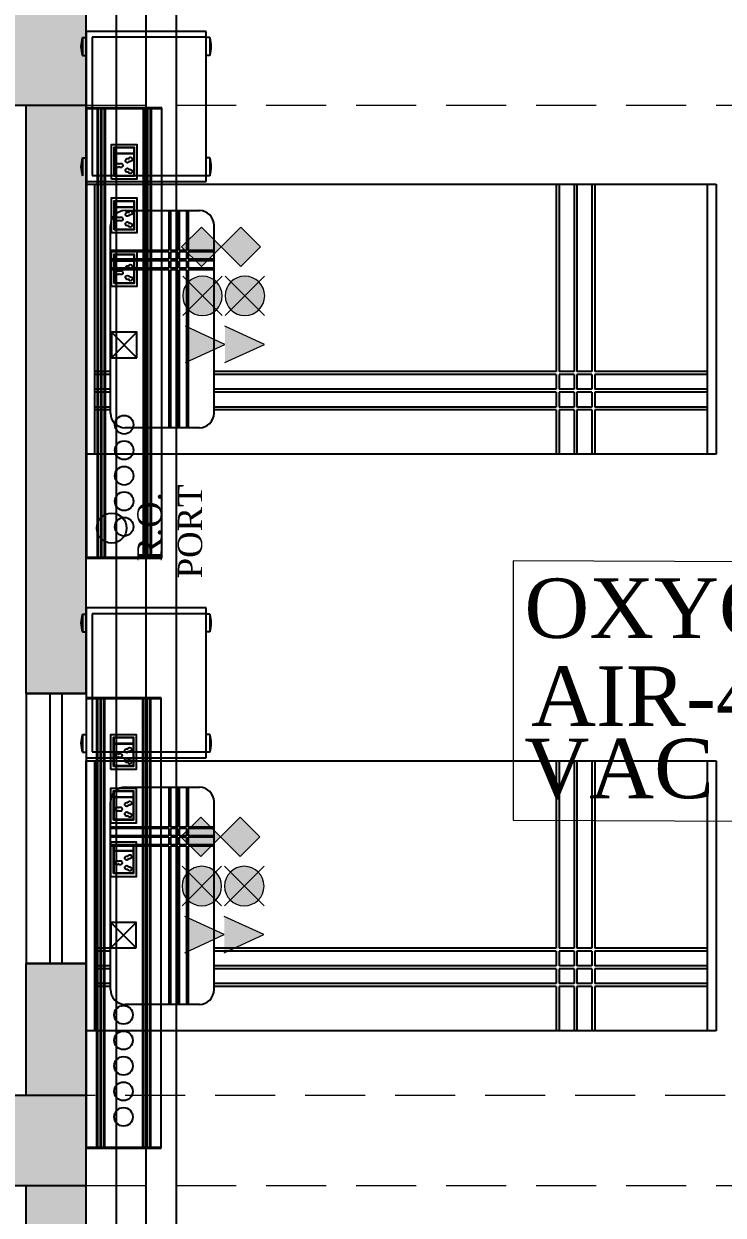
# Model space of a CAD drawing. Header units: metres. Extents: x 11749222 to 11901021, y -3863762 to -3708780.
# Drawn here: x 11789556 to 11791886, y -3801921 to -3797951 of the extents above; entities that cross this region are included whole.
import ezdxf

# ---------------------------------------------------------------- set-up
doc = ezdxf.new("R2010")
doc.units = ezdxf.units.M
doc.header["$MEASUREMENT"] = 0
doc.linetypes.add('HIDDEN', pattern=[0.375, 0.25, -0.125])
doc.layers.get('0').update_dxf_attribs({"color": 251, "linetype": 'CONTINUOUS'})
for name, color, linetype in [('BEAM', 251, 'CONTINUOUS'), ('HATCH', 251, 'CONTINUOUS'), ('HS', 251, 'CONTINUOUS')]:
    doc.layers.add(name, color=color, linetype=linetype)
for name, color, linetype, lineweight in [('MEDI AIR-4', 6, 'CONTINUOUS', 25), ('MEDI O2', 3, 'CONTINUOUS', 25), ('MEDI VAC', 1, 'CONTINUOUS', 25), ('MGPS', 123, 'CONTINUOUS', 13), ('OT TEXT', 251, 'CONTINUOUS', 5)]:
    doc.layers.add(name, color=color, linetype=linetype, lineweight=lineweight)
doc.styles.add('Scale M 75', font='times.ttf', dxfattribs={"height": 125})
doc.styles.get("Standard").update_dxf_attribs({"font": 'arial.ttf'})

# ---------------------------------------------------------------- blocks, each defined once
blk = doc.blocks.new('A$C32ed8d13')
at = {"color": 196, "lineweight": -2, "ltscale": 30}
for p, q in [((1500.3, 250), (0, 250)), ((0, 250), (0, 0)), ((3, 250), (3, 0)), ((1497.3, 0), (1497.3, 250)), ((1500.3, 0), (1500.3, 250)), ((1497.3, 215.1), (3, 215.1)), ((1497.3, 211.6), (3, 211.6)), ((1497.3, 202.6), (3, 202.6)), ((1497.3, 201), (3, 201)), ((1497.3, 191.6), (3, 191.6)), ((1497.3, 188.1), (3, 188.1)), ((990.5, 156.7), (990.5, 93.3)), ((992.1, 156.7), (992.1, 93.3)), ((1011, 156.7), (1011, 93.3)), ((1169.2, 156.7), (1169.2, 93.3)), ((1170.8, 156.7), (1170.8, 93.3)), ((1189.7, 156.7), (1189.7, 93.3)), ((1347.9, 156.7), (1347.9, 93.3)), ((1349.5, 156.7), (1349.5, 93.3)), ((1368.4, 156.7), (1368.4, 93.3)), ((1497.3, 61.9), (3, 61.9)), ((1497.3, 58.4), (3, 58.4)), ((1497.3, 49), (3, 49)), ((1497.3, 47.4), (3, 47.4)), ((0, 0), (1500.3, 0)), ((1497.3, 38.4), (3, 38.4)), ((1497.3, 34.9), (3, 34.9))]:
    blk.add_line(p, q, dxfattribs=at)
for points in [[(667.4, 82.4), (752.4, 82.4), (752.4, 167.4), (667.4, 167.4)], [(914.8, 158.2), (1012.1, 158.2), (1012.1, 91.8), (914.8, 91.8)], [(1093.5, 158.2), (1190.8, 158.2), (1190.8, 91.8), (1093.5, 91.8)], [(1272.2, 158.2), (1369.5, 158.2), (1369.5, 91.8), (1272.2, 91.8)]]:
    blk.add_lwpolyline(points, close=True, dxfattribs=at)
for points in [[(752.4, 167.4), (667.4, 82.4)], [(667.4, 167.4), (752.4, 82.4)], [(904.6, 167.5), (1021.1, 167.5), (1021.1, 82.5), (904.6, 82.5), (904.6, 167.5)], [(1083.3, 167.5), (1199.8, 167.5), (1199.8, 82.5), (1083.3, 82.5), (1083.3, 167.5)], [(1262, 167.5), (1378.5, 167.5), (1378.5, 82.5), (1262, 82.5), (1262, 167.5)], [(990.5, 93.3), (916.4, 93.3), (916.4, 156.7), (990.5, 156.7)], [(992.1, 156.7), (1011, 156.7)], [(1169.2, 93.3), (1095.1, 93.3), (1095.1, 156.7), (1169.2, 156.7)], [(1170.8, 156.7), (1189.7, 156.7)], [(1347.9, 93.3), (1273.8, 93.3), (1273.8, 156.7), (1347.9, 156.7)], [(1349.5, 156.7), (1368.4, 156.7)], [(1011, 93.3), (992.1, 93.3)], [(1189.7, 93.3), (1170.8, 93.3)], [(1368.4, 93.3), (1349.5, 93.3)]]:
    blk.add_lwpolyline(points, dxfattribs=at)
for centre in [(104.2, 125), (189.2, 125), (274.2, 125), (359.2, 125), (444.2, 125)]:
    blk.add_circle(centre, 31, dxfattribs=at)
at = {"color": 196, "lineweight": -2, "ltscale": 30, "extrusion": (-3.9443e-31, -1.33227e-15, -1)}
for centre in [(934.9, 114.2), (1113.6, 114.2), (1292.3, 114.2)]:
    blk.add_ellipse(centre, major_axis=(-4.77, 4.77), ratio=1, start_param=4.97575, end_param=9.995144, dxfattribs=at)
at = {"color": 196, "lineweight": -2, "ltscale": 30, "extrusion": (-1.18329e-30, -1.33227e-15, -1)}
for centre in [(950.9, 146.9), (1129.6, 146.9), (1308.3, 146.9)]:
    blk.add_ellipse(centre, major_axis=(4.77, 4.77), ratio=1, start_param=2.986247, end_param=8.009328, dxfattribs=at)
at = {"color": 196, "lineweight": -2, "ltscale": 30, "extrusion": (-1.47911e-30, -1.33227e-15, -1)}
for centre in [(950.9, 136), (1129.6, 136), (1308.3, 136)]:
    blk.add_ellipse(centre, major_axis=(-4.77, 4.77), ratio=1, start_param=1.41545, end_param=6.438531, dxfattribs=at)
at = {"color": 196, "lineweight": -2, "ltscale": 30, "extrusion": (6.90253e-31, -1.33227e-15, -1)}
for centre in [(966.8, 114.2), (1145.5, 114.2)]:
    blk.add_ellipse(centre, major_axis=(4.77, 4.77), ratio=1, start_param=2.571226, end_param=7.59062, dxfattribs=at)
at = {"color": 196, "lineweight": -2, "ltscale": 30, "extrusion": (1.97215e-31, -1.33227e-15, -1)}
for centre, start_param, end_param in [((1324.2, 114.2), 2.571226, 7.59062), ((971.3, 104.2), -0.570366, 4.449028), ((1149.9, 104.2), -0.570366, 4.449028), ((1328.6, 104.2), -0.570366, 4.449028)]:
    blk.add_ellipse(centre, major_axis=(4.77, 4.77), ratio=1, start_param=start_param, end_param=end_param, dxfattribs=at)
at = {"color": 196, "lineweight": -2, "ltscale": 30, "extrusion": (-7.88861e-31, -1.33227e-15, -1)}
for centre in [(930.5, 104.2), (1109.2, 104.2), (1287.9, 104.2)]:
    blk.add_ellipse(centre, major_axis=(4.77, 4.77), ratio=1, start_param=0.263361, end_param=5.282755, dxfattribs=at)
blk = doc.blocks.new('A$C1A766040')
at = {"layer": 'MEDI VAC', "lineweight": 15}
h = blk.add_hatch(color=256, dxfattribs=at)
h.dxf.hatch_style = 1
h.paths.add_polyline_path([(1726, -1726), (3451, 0), (1726, 1726), (0, 0)])
for p, q in [((1726, 1726), (0, 0)), ((3451, 0), (1726, 1726)), ((0, 0), (1726, -1726)), ((1726, -1726), (3451, 0))]:
    blk.add_line(p, q, dxfattribs=at)
blk = doc.blocks.new('A$C6CEF60F2')
at = {"layer": 'MEDI O2', "lineweight": 15}
h = blk.add_hatch(color=256, dxfattribs=at)
h.dxf.hatch_style = 1
h.paths.add_polyline_path([(0, 1587), (0, -1587), (3451, 0)])
for p, q in [((0, 1587, 0), (3451, 0, 0)), ((3451, 0, 0), (0, -1587, 0))]:
    blk.add_line(p, q, dxfattribs=at)
blk = doc.blocks.new('A$C04586E02')
at = {"layer": 'MEDI AIR-4', "lineweight": 15}
h = blk.add_hatch(color=256, dxfattribs=at)
h.dxf.hatch_style = 1
h.paths.add_polyline_path([(2946, 1220), (1726, 0), (2946, -1220, 0.1989124), (3451, 0, 0.1989124)])
h.paths.add_polyline_path([(1726, 0), (505, -1220, 0.4142136), (2946, -1220)])
h.paths.add_polyline_path([(505, 1220, 0.1989124), (0, 0, 0.1989124), (505, -1220), (1726, 0)])
h.paths.add_polyline_path([(2946, 1220, 0.4142136), (505, 1220), (1726, 0)])
for p, q in [((0, 1726), (3451, -1726)), ((3451, 1726), (0, -1726))]:
    blk.add_line(p, q, dxfattribs=at)
blk.add_circle((1726, 0), 1726, dxfattribs=at)

msp = doc.modelspace()

# ---------------------------------------------------------------- hatches: boundary and pattern name
at = {"layer": 'HATCH', "ltscale": 500}
h = msp.add_hatch(color=251, dxfattribs=at)
h.dxf.hatch_style = 1
h.paths.add_polyline_path([(11782733.1, -3820581.8), (11783033.1, -3820581.8), (11783033.1, -3821481.8), (11782733.1, -3821481.8)])
h.paths.add_polyline_path([(11826143.1, -3824446.8), (11827043.1, -3824446.8), (11827043.1, -3824746.8), (11826143.1, -3824746.8)])
h.paths.add_polyline_path([(11800558.1, -3830511.8), (11800858.1, -3830511.8), (11800858.1, -3831411.8), (11800558.1, -3831411.8)])
h.paths.add_polyline_path([(11822943.1, -3830511.8), (11823543.1, -3830511.8), (11823543.1, -3830811.8), (11822943.1, -3830811.8)])
h.paths.add_polyline_path([(11779303.1, -3812391.8), (11780053.1, -3812391.8), (11780053.1, -3812691.8), (11779303.1, -3812691.8)])
h.paths.add_polyline_path([(11779303.1, -3815921.8), (11780203.1, -3815921.8), (11780203.1, -3816221.8), (11779303.1, -3816221.8)])
h.paths.add_polyline_path([(11816284.8, -3830411.8), (11817113.1, -3830411.8), (11817113.1, -3830711.8), (11816284.8, -3830711.8)])
h.paths.add_polyline_path([(11792528.1, -3829811.8), (11792828.1, -3829811.8), (11792828.1, -3830711.8), (11792528.1, -3830711.8)])
h.paths.add_polyline_path([(11786358.1, -3829961.8), (11786658.1, -3829961.8), (11786658.1, -3830711.8), (11786358.1, -3830711.8)])
h.paths.add_polyline_path([(11786033.1, -3830736.8), (11786333.1, -3830736.8), (11786333.1, -3831486.8), (11786033.1, -3831486.8)])
h.paths.add_polyline_path([(11779303.1, -3801521.8), (11780053.1, -3801521.8), (11780053.1, -3801821.8), (11779303.1, -3801821.8)])
h.paths.add_polyline_path([(11826143.1, -3801521.8), (11827043.1, -3801521.8), (11827043.1, -3801821.8), (11826143.1, -3801821.8)])
h.paths.add_polyline_path([(11779203.1, -3820581.8), (11779503.1, -3820581.8), (11779503.1, -3821481.8), (11779203.1, -3821481.8)])
h.paths.add_polyline_path([(11786033.1, -3829961.8), (11786333.1, -3829961.8), (11786333.1, -3830711.8), (11786033.1, -3830711.8)])
h.paths.add_polyline_path([(11826043.1, -3787791.8), (11826343.1, -3787791.8), (11826343.1, -3786813.5), (11826043.1, -3786813.5)])
h.paths.add_polyline_path([(11779303.1, -3808791.8), (11780053.1, -3808791.8), (11780053.1, -3809091.8), (11779303.1, -3809091.8)])
h.paths.add_polyline_path([(11807758.1, -3830511.8), (11808058.1, -3830511.8), (11808058.1, -3831411.8), (11807758.1, -3831411.8)])
h.paths.add_polyline_path([(11826143.1, -3781561.8), (11827043.1, -3781561.8), (11827043.1, -3781861.8), (11826143.1, -3781861.8)])
h.paths.add_polyline_path([(11826143.1, -3797921.8), (11827043.1, -3797921.8), (11827043.1, -3798221.8), (11826143.1, -3798221.8)])
h.paths.add_polyline_path([(11779303.1, -3805191.8), (11780053.1, -3805191.8), (11780053.1, -3805491.8), (11779303.1, -3805491.8)])
h.paths.add_polyline_path([(11811358.1, -3824481.8), (11811658.1, -3824481.8), (11811658.1, -3825381.8), (11811358.1, -3825381.8)])
h.paths.add_polyline_path([(11826143.1, -3805191.8), (11827043.1, -3805191.8), (11827043.1, -3805491.8), (11826143.1, -3805491.8)])
h.paths.add_polyline_path([(11784348.1, -3790791.8), (11784648.1, -3790791.8), (11784648.1, -3791391.8), (11784348.1, -3791391.8)])
h.paths.add_polyline_path([(11779303.1, -3790791.8), (11780203.1, -3790791.8), (11780203.1, -3791091.8), (11779303.1, -3791091.8)])
h.paths.add_polyline_path([(11826143.1, -3790791.8), (11826943.1, -3790791.8), (11826943.1, -3791091.8), (11826143.1, -3791091.8)])
h.paths.add_polyline_path([(11822943.1, -3819521.8), (11823642, -3819521.8), (11823642, -3819821.8), (11822943.1, -3819821.8)])
h.paths.add_polyline_path([(11820113.1, -3830411.8), (11820941.3, -3830411.8), (11820941.3, -3830711.8), (11820113.1, -3830711.8)])
h.paths.add_polyline_path([(11826143.1, -3812391.8), (11827043.1, -3812391.8), (11827043.1, -3812691.8), (11826143.1, -3812691.8)])
h.paths.add_polyline_path([(11784348.1, -3787191.8), (11784648.1, -3787191.8), (11784648.1, -3787791.8), (11784348.1, -3787791.8)])
h.paths.add_polyline_path([(11784673.1, -3787191.8), (11784973.1, -3787191.8), (11784973.1, -3787791.8), (11784673.1, -3787791.8)])
h.paths.add_polyline_path([(11780683.1, -3786891.8), (11780983.1, -3786891.8), (11780983.1, -3787791.8), (11780683.1, -3787791.8)])
h.paths.add_polyline_path([(11826143.1, -3830411.8), (11827043.1, -3830411.8), (11827043.1, -3830711.8), (11826143.1, -3830711.8)])
h.paths.add_polyline_path([(11798793.1, -3779261.8), (11799093.1, -3779261.8), (11799093.1, -3780161.8), (11798793.1, -3780161.8)])
h.paths.add_polyline_path([(11804823.1, -3779261.8), (11805123.1, -3779261.8), (11805123.1, -3780161.8), (11804823.1, -3780161.8)])
h.paths.add_polyline_path([(11782733.1, -3829961.8), (11783033.1, -3829961.8), (11783033.1, -3830711.8), (11782733.1, -3830711.8)])
h.paths.add_polyline_path([(11784673.1, -3790791.8), (11784973.1, -3790791.8), (11784973.1, -3791391.8), (11784673.1, -3791391.8)])
h.paths.add_polyline_path([(11795493.1, -3779261.8), (11795793.1, -3779261.8), (11795793.1, -3780161.8), (11795493.1, -3780161.8)])
h.paths.add_polyline_path([(11780683.1, -3781011.8), (11780983.1, -3781011.8), (11780983.1, -3781761.8), (11780683.1, -3781761.8)])
h.paths.add_polyline_path([(11784348.1, -3794391.8), (11784648.1, -3794391.8), (11784648.1, -3794991.8), (11784348.1, -3794991.8)])
h.paths.add_polyline_path([(11784673.1, -3794991.8), (11784973.1, -3794991.8), (11784973.1, -3794391.8), (11784673.1, -3794391.8)])
h.paths.add_polyline_path([(11782733.1, -3815471.8), (11783033.1, -3815471.8), (11783033.1, -3816221.8), (11782733.1, -3816221.8)])
h.paths.add_polyline_path([(11784348.1, -3781011.8), (11784648.1, -3781011.8), (11784648.1, -3781761.8), (11784348.1, -3781761.8)])
h.paths.add_polyline_path([(11782283.1, -3830736.8), (11783033.1, -3830736.8), (11783033.1, -3831036.8), (11782283.1, -3831036.8)])
h.paths.add_polyline_path([(11811358.1, -3830511.8), (11811658.1, -3830511.8), (11811658.1, -3831411.8), (11811358.1, -3831411.8)])
h.paths.add_polyline_path([(11782733.1, -3824481.8), (11783033.1, -3824481.8), (11783033.1, -3825231.8), (11782733.1, -3825231.8)])
h.paths.add_polyline_path([(11804158.1, -3830511.8), (11804458.1, -3830511.8), (11804458.1, -3831411.8), (11804158.1, -3831411.8)])
h.paths.add_polyline_path([(11826143.1, -3794391.8), (11827043.1, -3794391.8), (11827043.1, -3794691.8), (11826143.1, -3794691.8)])
h.paths.add_polyline_path([(11779303.1, -3797921.8), (11780053.1, -3797921.8), (11780053.1, -3798221.8), (11779303.1, -3798221.8)])
h.paths.add_polyline_path([(11820113.1, -3830736.8), (11820713.1, -3830736.8), (11820713.1, -3831036.8), (11820113.1, -3831036.8)])
h.paths.add_polyline_path([(11779028.1, -3830736.8), (11779778.1, -3830736.8), (11779778.1, -3831036.8), (11779028.1, -3831036.8)])
h.paths.add_polyline_path([(11816513.1, -3830736.8), (11817113.1, -3830736.8), (11817113.1, -3831036.8), (11816513.1, -3831036.8)])
h.paths.add_polyline_path([(11780203.1, -3794391.8), (11779303.1, -3794391.8), (11779303.1, -3794691.8), (11780203.1, -3794691.8)])
h.paths.add_polyline_path([(11792528.1, -3824481.8), (11792828.1, -3824481.8), (11792828.1, -3825381.8), (11792528.1, -3825381.8)])
h.paths.add_polyline_path([(11796958.1, -3830511.8), (11797258.1, -3830511.8), (11797258.1, -3831411.8), (11796958.1, -3831411.8)])
h.paths.add_polyline_path([(11816813.1, -3824481.8), (11817113.1, -3824481.8), (11817113.1, -3825381.8), (11816813.1, -3825381.8)])
h.paths.add_polyline_path([(11826143.1, -3815921.8), (11827043.1, -3815921.8), (11827043.1, -3816221.8), (11826143.1, -3816221.8)])
h.paths.add_polyline_path([(11826143.1, -3821181.8), (11827121.3, -3821181.8), (11827121.3, -3821481.8), (11826143.1, -3821481.8)])
h.paths.add_polyline_path([(11787103.1, -3780861.8), (11787403.1, -3780861.8), (11787403.1, -3781761.8), (11787103.1, -3781761.8)])
edge = h.paths.add_edge_path()
edge.add_line((11807608.1, -3780861.8), (11807608.1, -3781761.8))
edge.add_line((11820113.1, -3821481.8), (11821091.3, -3821481.8))
edge.add_line((11786033.1, -3815471.8), (11786033.1, -3816221.8))
edge.add_line((11807908.1, -3787791.8), (11807908.1, -3786891.8))
edge.add_line((11786333.1, -3825231.8), (11786333.1, -3824481.8))
edge.add_line((11786358.1, -3824481.8), (11786358.1, -3825231.8))
h.paths.add_polyline_path([(11804823.1, -3821181.8), (11805723.1, -3821181.8), (11805723.1, -3821481.8), (11804823.1, -3821481.8)], flags=17)
h.paths.add_polyline_path([(11789463.1, -3820581.8), (11789763.1, -3820581.8), (11789763.1, -3821481.8), (11789463.1, -3821481.8)], flags=17)
h.paths.add_polyline_path([(11786358.1, -3820731.8), (11786658.1, -3820731.8), (11786658.1, -3821481.8), (11786358.1, -3821481.8)], flags=17)
h.paths.add_polyline_path([(11786358.1, -3824481.8), (11786658.1, -3824481.8), (11786658.1, -3825231.8), (11786358.1, -3825231.8)], flags=17)
h.paths.add_polyline_path([(11794814.8, -3821181.8), (11795793.1, -3821181.8), (11795793.1, -3821481.8), (11794814.8, -3821481.8)], flags=17)
h.paths.add_polyline_path([(11796618.9, -3824481.8), (11797597.2, -3824481.8), (11797597.2, -3824781.8), (11796618.9, -3824781.8)], flags=17)
h.paths.add_polyline_path([(11810183.1, -3821181.8), (11811083.1, -3821181.8), (11811083.1, -3821481.8), (11810183.1, -3821481.8)], flags=17)
h.paths.add_polyline_path([(11798793.1, -3821181.8), (11799771.3, -3821181.8), (11799771.3, -3821481.8), (11798793.1, -3821481.8)], flags=17)
h.paths.add_polyline_path([(11816213.1, -3821181.8), (11817113.1, -3821181.8), (11817113.1, -3821481.8), (11816213.1, -3821481.8)], flags=17)
h.paths.add_polyline_path([(11786033.1, -3820731.8), (11786333.1, -3820731.8), (11786333.1, -3821481.8), (11786033.1, -3821481.8)], flags=17)
h.paths.add_polyline_path([(11786033.1, -3824481.8), (11786333.1, -3824481.8), (11786333.1, -3825231.8), (11786033.1, -3825231.8)], flags=17)
h.paths.add_polyline_path([(11810183.1, -3794391.8), (11811083.1, -3794391.8), (11811083.1, -3794691.8), (11810183.1, -3794691.8)], flags=17)
h.paths.add_polyline_path([(11804823.1, -3787191.8), (11805123.1, -3787191.8), (11805123.1, -3787791.8), (11804823.1, -3787791.8)], flags=16)
h.paths.add_polyline_path([(11804823.1, -3801521.8), (11805723.1, -3801521.8), (11805723.1, -3801821.8), (11804823.1, -3801821.8)], flags=17)
h.paths.add_polyline_path([(11801593.1, -3785331.8), (11802193.1, -3785331.8), (11802193.1, -3785631.8), (11801593.1, -3785631.8)], flags=17)
h.paths.add_polyline_path([(11801593.1, -3787491.8), (11802193.1, -3787491.8), (11802193.1, -3787791.8), (11801593.1, -3787791.8)], flags=16)
h.paths.add_polyline_path([(11810183.1, -3815921.8), (11811083.1, -3815921.8), (11811083.1, -3816221.8), (11810183.1, -3816221.8)], flags=17)
h.paths.add_polyline_path([(11786033.1, -3815471.8), (11786333.1, -3815471.8), (11786333.1, -3816221.8), (11786033.1, -3816221.8)], flags=17)
h.paths.add_polyline_path([(11795793.1, -3805491.8), (11794893.1, -3805491.8), (11794893.1, -3805191.8), (11795793.1, -3805191.8)], flags=17)
h.paths.add_polyline_path([(11788863.1, -3812391.8), (11789763.1, -3812391.8), (11789763.1, -3812691.8), (11788863.1, -3812691.8)], flags=17)
h.paths.add_polyline_path([(11795493.1, -3815621.8), (11795793.1, -3815621.8), (11795793.1, -3816521.8), (11795493.1, -3816521.8)], flags=17)
h.paths.add_polyline_path([(11788863.1, -3815921.8), (11789763.1, -3815921.8), (11789763.1, -3816221.8), (11788863.1, -3816221.8)], flags=17)
h.paths.add_polyline_path([(11804823.1, -3812391.8), (11805723.1, -3812391.8), (11805723.1, -3812691.8), (11804823.1, -3812691.8)], flags=17)
h.paths.add_polyline_path([(11786358.1, -3815471.8), (11786658.1, -3815471.8), (11786658.1, -3816221.8), (11786358.1, -3816221.8)], flags=17)
h.paths.add_polyline_path([(11788863.1, -3808791.8), (11789763.1, -3808791.8), (11789763.1, -3809091.8), (11788863.1, -3809091.8)], flags=17)
h.paths.add_polyline_path([(11810183.1, -3797921.8), (11811083.1, -3797921.8), (11811083.1, -3798221.8), (11810183.1, -3798221.8)], flags=17)
h.paths.add_polyline_path([(11810183.1, -3808791.8), (11811083.1, -3808791.8), (11811083.1, -3809091.8), (11810183.1, -3809091.8)], flags=17)
h.paths.add_polyline_path([(11810183.1, -3805191.8), (11811083.1, -3805191.8), (11811083.1, -3805491.8), (11810183.1, -3805491.8)], flags=17)
h.paths.add_polyline_path([(11813683.1, -3819521.8), (11814283.1, -3819521.8), (11814283.1, -3819821.8), (11813683.1, -3819821.8)], flags=17)
h.paths.add_polyline_path([(11820113.1, -3801521.8), (11821013.1, -3801521.8), (11821013.1, -3801821.8), (11820113.1, -3801821.8)], flags=17)
h.paths.add_polyline_path([(11816213.1, -3801521.8), (11817113.1, -3801521.8), (11817113.1, -3801821.8), (11816213.1, -3801821.8)], flags=17)
h.paths.add_polyline_path([(11798793.1, -3808491.8), (11799093.1, -3808491.8), (11799093.1, -3809391.8), (11798793.1, -3809391.8)], flags=17)
h.paths.add_polyline_path([(11804823.1, -3808791.8), (11805723.1, -3808791.8), (11805723.1, -3809091.8), (11804823.1, -3809091.8)], flags=17)
h.paths.add_polyline_path([(11820113.1, -3821181.8), (11821091.3, -3821181.8), (11821091.3, -3821481.8), (11820113.1, -3821481.8)], flags=17)
h.paths.add_polyline_path([(11795493.1, -3808491.8), (11795793.1, -3808491.8), (11795793.1, -3809391.8), (11795493.1, -3809391.8)], flags=17)
h.paths.add_polyline_path([(11816813.1, -3808491.8), (11817113.1, -3808491.8), (11817113.1, -3809391.8), (11816813.1, -3809391.8)], flags=17)
h.paths.add_polyline_path([(11798793.1, -3801521.8), (11799693.1, -3801521.8), (11799693.1, -3801821.8), (11798793.1, -3801821.8)], flags=17)
h.paths.add_polyline_path([(11811910.6, -3787491.8), (11812810.6, -3787491.8), (11812810.6, -3787791.8), (11811910.6, -3787791.8)], flags=17)
h.paths.add_polyline_path([(11816213.1, -3787491.8), (11817113.1, -3787491.8), (11817113.1, -3787791.8), (11816213.1, -3787791.8)], flags=17)
h.paths.add_polyline_path([(11820113.1, -3787491.8), (11821013.1, -3787491.8), (11821013.1, -3787791.8), (11820113.1, -3787791.8)], flags=17)
h.paths.add_polyline_path([(11804823.1, -3805191.8), (11805723.1, -3805191.8), (11805723.1, -3805491.8), (11804823.1, -3805491.8)], flags=17)
h.paths.add_polyline_path([(11798793.1, -3805191.8), (11799693.1, -3805191.8), (11799693.1, -3805491.8), (11798793.1, -3805491.8)], flags=17)
h.paths.add_polyline_path([(11792363.1, -3819521.8), (11792963.1, -3819521.8), (11792963.1, -3819821.8), (11792363.1, -3819821.8)], flags=17)
h.paths.add_polyline_path([(11804823.1, -3794391.8), (11805723.1, -3794391.8), (11805723.1, -3794691.8), (11804823.1, -3794691.8)], flags=17)
h.paths.add_polyline_path([(11788863.1, -3805191.8), (11789763.1, -3805191.8), (11789763.1, -3805491.8), (11788863.1, -3805491.8)], flags=17)
h.paths.add_polyline_path([(11820113.1, -3805191.8), (11821013.1, -3805191.8), (11821013.1, -3805491.8), (11820113.1, -3805491.8)], flags=17)
h.paths.add_polyline_path([(11816213.1, -3805191.8), (11817113.1, -3805191.8), (11817113.1, -3805491.8), (11816213.1, -3805491.8)], flags=17)
h.paths.add_polyline_path([(11820113.1, -3808491.8), (11820413.1, -3808491.8), (11820413.1, -3809391.8), (11820113.1, -3809391.8)], flags=17)
h.paths.add_polyline_path([(11798793.1, -3812091.8), (11799093.1, -3812091.8), (11799093.1, -3812991.8), (11798793.1, -3812991.8)], flags=17)
h.paths.add_polyline_path([(11820113.1, -3815621.8), (11820413.1, -3815621.8), (11820413.1, -3816521.8), (11820113.1, -3816521.8)], flags=17)
h.paths.add_polyline_path([(11804823.1, -3797921.8), (11805723.1, -3797921.8), (11805723.1, -3798221.8), (11804823.1, -3798221.8)], flags=17)
h.paths.add_polyline_path([(11816813.1, -3797621.8), (11817113.1, -3797621.8), (11817113.1, -3798521.8), (11816813.1, -3798521.8)], flags=17)
h.paths.add_polyline_path([(11820113.1, -3797621.8), (11820413.1, -3797621.8), (11820413.1, -3798521.8), (11820113.1, -3798521.8)], flags=17)
h.paths.add_polyline_path([(11794893.1, -3801521.8), (11795793.1, -3801521.8), (11795793.1, -3801821.8), (11794893.1, -3801821.8)], flags=17)
h.paths.add_polyline_path([(11809987.8, -3801521.6), (11811083.1, -3801521.8), (11811083.1, -3801821.8), (11809987.8, -3801821.6)], flags=17)
h.paths.add_polyline_path([(11788863.1, -3801521.8), (11789763.1, -3801521.8), (11789763.1, -3801821.8), (11788863.1, -3801821.8)], flags=17)
h.paths.add_polyline_path([(11803818.9, -3824481.8), (11804797.2, -3824481.8), (11804797.2, -3824781.8), (11803818.9, -3824781.8)], flags=17)
h.paths.add_polyline_path([(11795493.1, -3812091.8), (11795793.1, -3812091.8), (11795793.1, -3812991.8), (11795493.1, -3812991.8)], flags=17)
h.paths.add_polyline_path([(11791348.1, -3781761.8), (11791648.1, -3781761.8), (11791648.1, -3780961.8), (11791348.1, -3780961.8)], flags=17)
h.paths.add_polyline_path([(11820113.1, -3794091.8), (11820413.1, -3794091.8), (11820413.1, -3794991.8), (11820113.1, -3794991.8)], flags=17)
h.paths.add_polyline_path([(11795493.1, -3784731.8), (11795793.1, -3784731.8), (11795793.1, -3785631.8), (11795493.1, -3785631.8)], flags=17)
h.paths.add_polyline_path([(11810183.1, -3790791.8), (11811083.1, -3790791.8), (11811083.1, -3791091.8), (11810183.1, -3791091.8)], flags=17)
h.paths.add_polyline_path([(11804823.1, -3784731.8), (11805123.1, -3784731.8), (11805123.1, -3785631.8), (11804823.1, -3785631.8)], flags=17)
h.paths.add_polyline_path([(11791348.1, -3786891.8), (11791648.1, -3786891.8), (11791648.1, -3787791.8), (11791348.1, -3787791.8)], flags=17)
h.paths.add_polyline_path([(11807608.1, -3786891.8), (11807908.1, -3786891.8), (11807908.1, -3787791.8), (11807608.1, -3787791.8)], flags=16)
h.paths.add_polyline_path([(11788863.1, -3790791.8), (11789763.1, -3790791.8), (11789763.1, -3791091.8), (11788863.1, -3791091.8)], flags=17)
h.paths.add_polyline_path([(11798793.1, -3790791.8), (11799438.1, -3790791.8), (11799438.1, -3791091.8), (11798793.1, -3791091.8)], flags=17)
h.paths.add_polyline_path([(11787103.1, -3786891.8), (11787403.1, -3786891.8), (11787403.1, -3787791.8), (11787103.1, -3787791.8)], flags=17)
h.paths.add_polyline_path([(11816813.1, -3780861.8), (11817113.1, -3780861.8), (11817113.1, -3781761.8), (11816813.1, -3781761.8)], flags=17)
h.paths.add_polyline_path([(11795493.1, -3786891.8), (11795793.1, -3786891.8), (11795793.1, -3787791.8), (11795493.1, -3787791.8)], flags=17)
h.paths.add_polyline_path([(11812210.6, -3780861.8), (11812510.6, -3780861.8), (11812510.6, -3781761.8), (11812210.6, -3781761.8)], flags=17)
h.paths.add_polyline_path([(11820113.1, -3790791.8), (11821013.1, -3790791.8), (11821013.1, -3791091.8), (11820113.1, -3791091.8)], flags=17)
h.paths.add_polyline_path([(11795493.1, -3797621.8), (11795793.1, -3797621.8), (11795793.1, -3798521.8), (11795493.1, -3798521.8)], flags=17)
h.paths.add_polyline_path([(11788863.1, -3794391.8), (11789763.1, -3794391.8), (11789763.1, -3794691.8), (11788863.1, -3794691.8)], flags=17)
h.paths.add_polyline_path([(11807608.1, -3780861.8), (11807908.1, -3780861.8), (11807908.1, -3781761.8), (11807608.1, -3781761.8)], flags=17)
h.paths.add_polyline_path([(11816213.1, -3790791.8), (11817113.1, -3790791.8), (11817113.1, -3791091.8), (11816213.1, -3791091.8)], flags=17)
h.paths.add_polyline_path([(11820113.1, -3780861.8), (11820413.1, -3780861.8), (11820413.1, -3781761.8), (11820113.1, -3781761.8)], flags=17)
h.paths.add_polyline_path([(11807418.9, -3824481.8), (11808397.2, -3824481.8), (11808397.2, -3824781.8), (11807418.9, -3824781.8)], flags=17)
h.paths.add_polyline_path([(11804823.1, -3790791.8), (11805723.1, -3790791.8), (11805723.1, -3791091.8), (11804823.1, -3791091.8)], flags=17)
h.paths.add_polyline_path([(11804823.1, -3815921.8), (11805723.1, -3815921.8), (11805723.1, -3816221.8), (11804823.1, -3816221.8)], flags=17)
h.paths.add_polyline_path([(11798793.1, -3794091.8), (11799093.1, -3794091.8), (11799093.1, -3794991.8), (11798793.1, -3794991.8)], flags=17)
h.paths.add_polyline_path([(11810183.1, -3812391.8), (11811083.1, -3812391.8), (11811083.1, -3812691.8), (11810183.1, -3812691.8)], flags=17)
h.paths.add_polyline_path([(11795493.1, -3794991.8), (11795793.1, -3794991.8), (11795793.1, -3794094.2), (11795493.1, -3794094.2)], flags=17)
h.paths.add_polyline_path([(11816813.1, -3812091.8), (11817113.1, -3812091.8), (11817113.1, -3812991.8), (11816813.1, -3812991.8)], flags=17)
h.paths.add_polyline_path([(11798793.1, -3815621.8), (11799093.1, -3815621.8), (11799093.1, -3816521.8), (11798793.1, -3816521.8)], flags=17)
h.paths.add_polyline_path([(11820113.1, -3812091.8), (11820413.1, -3812091.8), (11820413.1, -3812991.8), (11820113.1, -3812991.8)], flags=17)
h.paths.add_polyline_path([(11794814.8, -3790791.8), (11795793.1, -3790791.8), (11795793.1, -3791091.8), (11794814.8, -3791091.8)], flags=17)
h.paths.add_polyline_path([(11816813.1, -3815621.8), (11817113.1, -3815621.8), (11817113.1, -3816521.8), (11816813.1, -3816521.8)], flags=17)
h.paths.add_polyline_path([(11798793.1, -3797621.8), (11799093.1, -3797621.8), (11799093.1, -3798521.8), (11798793.1, -3798521.8)], flags=17)
h.paths.add_polyline_path([(11788863.1, -3797921.8), (11789763.1, -3797921.8), (11789763.1, -3798221.8), (11788863.1, -3798221.8)], flags=17)
h.paths.add_polyline_path([(11816813.1, -3794091.8), (11817113.1, -3794091.8), (11817113.1, -3794991.8), (11816813.1, -3794991.8)], flags=17)
h.paths.add_polyline_path([(11820413.1, -3824539), (11820113.1, -3824539), (11820113.1, -3825460.1), (11820413.1, -3825460.1)])
at = {"layer": 'HS', "lineweight": -3, "ltscale": 500}
h = msp.add_hatch(color=256, dxfattribs=at)
h.dxf.hatch_style = 1
h.paths.add_polyline_path([(11789563.1, -3800182.8), (11789763.1, -3800182.8), (11789763.1, -3799430.8), (11789563.1, -3799430.8)])
h.paths.add_polyline_path([(11789763.1, -3797505.3), (11789763.1, -3795863.3), (11789563.1, -3795863.3), (11789563.1, -3797505.3)])
h.paths.add_polyline_path([(11789563.1, -3801521.8), (11789563.1, -3801082.8), (11789763.1, -3801082.8), (11789763.1, -3801521.8)])
h.paths.add_polyline_path([(11789563.1, -3797921.8), (11789563.1, -3797505.3), (11789763.1, -3797505.3), (11789763.1, -3797921.8)])
h.paths.add_polyline_path([(11789563.1, -3798221.8), (11789563.1, -3799430.8), (11789763.1, -3799430.8), (11789763.1, -3798221.8)])
h.paths.add_polyline_path([(11789563.1, -3794691.8), (11789563.1, -3794963.3), (11789763.1, -3794963.3), (11789763.1, -3794691.8)])
h = msp.add_hatch(color=256, dxfattribs=at)
h.dxf.hatch_style = 1
h.paths.add_polyline_path([(11789763.1, -3802161.8), (11789763.1, -3801821.8), (11789563.1, -3801821.8), (11789563.1, -3802161.8)])
h.paths.add_polyline_path([(11789563.1, -3805191.8), (11789563.1, -3804891.8), (11789763.1, -3804891.8), (11789763.1, -3805191.8)])

# ---------------------------------------------------------------- linework, layer by layer
at = {"lineweight": 25}
for p, q in [((11789763.1, -3798221.8), (11789763.1, -3796704.3)), ((11790163.1, -3797975.8), (11789763.1, -3797975.8)), ((11789763.1, -3797975.8), (11789763.1, -3798475.8)), ((11790163.1, -3798475.8), (11790163.1, -3797975.8)), ((11789750.9, -3797996.8), (11789750.9, -3798055.9)), ((11789750.9, -3797996.8), (11789763.1, -3797996.8)), ((11789782.8, -3797995.5), (11789782.8, -3798456.1)), ((11790163.1, -3797995.5), (11789782.8, -3797995.5)), ((11790175.2, -3797996.8), (11790163.1, -3797996.8)), ((11790175.2, -3797996.8), (11790175.2, -3798055.9)), ((11789750.9, -3798055.9), (11789763.1, -3798055.9)), ((11790175.2, -3798055.9), (11790163.1, -3798055.9)), ((11788863.1, -3798221.8), (11789763.1, -3798221.8)), ((11789563.1, -3800182.8), (11789563.1, -3798221.8)), ((11789763.1, -3800182.8), (11789763.1, -3798221.8)), ((11789750.9, -3798397.8), (11789750.9, -3798456.9)), ((11789750.9, -3798397.8), (11789763.1, -3798397.8)), ((11790175.2, -3798397.8), (11790163.1, -3798397.8)), ((11790175.2, -3798397.8), (11790175.2, -3798456.9)), ((11789782.8, -3798456.1), (11790163.1, -3798456.1)), ((11790175.2, -3798456.9), (11790163.1, -3798456.9)), ((11789763.1, -3798475.8), (11790163.1, -3798475.8)), ((11789763.1, -3798485.2), (11791863.1, -3798485.2)), ((11789792.6, -3799385.2), (11789792.6, -3798485.2)), ((11791833.5, -3798485.2), (11791833.5, -3799385.2)), ((11791863.1, -3798485.2), (11791863.1, -3799385.2)), ((11789893.3, -3798573.3), (11790140.7, -3798573.3)), ((11789844.1, -3799247.9), (11789844.1, -3798622.6)), ((11790189.9, -3799247.9), (11790189.9, -3798622.6)), ((11790140.7, -3799297.1), (11789893.3, -3799297.1)), ((11791863.1, -3799385.2), (11789763.1, -3799385.2)), ((11789750.9, -3799918.2), (11789750.9, -3799977.3)), ((11789750.9, -3799918.2), (11789763.1, -3799918.2)), ((11790163.1, -3799897.1), (11789763.1, -3799897.1)), ((11789763.1, -3799897.1), (11789763.1, -3800397.1)), ((11789782.8, -3799916.8), (11789782.8, -3800377.4)), ((11790163.1, -3799916.8), (11789782.8, -3799916.8)), ((11790163.1, -3800397.1), (11790163.1, -3799897.1)), ((11790175.2, -3799918.2), (11790163.1, -3799918.2)), ((11790175.2, -3799918.2), (11790175.2, -3799977.3)), ((11789750.9, -3799977.3), (11789763.1, -3799977.3)), ((11790175.2, -3799977.3), (11790163.1, -3799977.3)), ((11789563.1, -3800182.8), (11789563.1, -3801082.8)), ((11789563.1, -3800182.8), (11789763.1, -3800182.8)), ((11789643.1, -3801082.8), (11789643.1, -3800182.8)), ((11789683.1, -3801082.8), (11789683.1, -3800182.8)), ((11789763.1, -3800182.8), (11789763.1, -3801082.8)), ((11789750.9, -3800319.2), (11789750.9, -3800378.3)), ((11789750.9, -3800319.2), (11789763.1, -3800319.2)), ((11790175.2, -3800319.2), (11790163.1, -3800319.2)), ((11790175.2, -3800319.2), (11790175.2, -3800378.3)), ((11789750.9, -3800378.3), (11789763.1, -3800378.3)), ((11789763.1, -3800397.1), (11790163.1, -3800397.1)), ((11789763.1, -3800406.6), (11791863.1, -3800406.6)), ((11789763.1, -3801306.6), (11789763.1, -3800406.6)), ((11789782.8, -3800377.4), (11790163.1, -3800377.4)), ((11789792.6, -3801306.6), (11789792.6, -3800406.6)), ((11790175.2, -3800378.3), (11790163.1, -3800378.3)), ((11791833.5, -3800406.6), (11791833.5, -3801306.6)), ((11791863.1, -3800406.6), (11791863.1, -3801306.6)), ((11789893.3, -3800494.7), (11790140.7, -3800494.7)), ((11789844.1, -3801169.3), (11789844.1, -3800543.9)), ((11790189.9, -3801169.3), (11790189.9, -3800543.9)), ((11789563.1, -3801082.8), (11789763.1, -3801082.8)), ((11789563.1, -3801521.8), (11789563.1, -3801082.8)), ((11789763.1, -3805491.8), (11789763.1, -3801082.8)), ((11790140.7, -3801218.5), (11789893.3, -3801218.5)), ((11791863.1, -3801306.6), (11789763.1, -3801306.6)), ((11789763.1, -3801521.8), (11788863.1, -3801521.8)), ((11788863.1, -3801821.8), (11789763.1, -3801821.8)), ((11789563.1, -3805191.8), (11789563.1, -3801821.8))]:
    msp.add_line(p, q, dxfattribs=at)
at = {"lineweight": 25, "ltscale": 0.75}
for p, q in [((11791330.2, -3798485.2), (11791330.2, -3799109.6)), ((11791340.1, -3798485.2), (11791340.1, -3799109.6)), ((11791389.3, -3798485.2), (11791389.3, -3799109.6)), ((11791399.1, -3798485.2), (11791399.1, -3799109.6)), ((11791448.3, -3798485.2), (11791448.3, -3799109.6)), ((11791458.2, -3798485.2), (11791458.2, -3799109.6)), ((11790039.1, -3798573.3), (11790039.1, -3798706.1)), ((11790044, -3798573.3), (11790044, -3798706.1)), ((11790068.6, -3798573.3), (11790068.6, -3798706.1)), ((11790073.5, -3798573.3), (11790073.5, -3798706.1)), ((11790098.1, -3798573.3), (11790098.1, -3798706.1)), ((11790103.1, -3798573.3), (11790103.1, -3798706.1)), ((11790039.1, -3798706.1), (11789844.1, -3798706.1)), ((11790039.1, -3798711), (11789844.1, -3798711)), ((11790039.1, -3798735.6), (11789844.1, -3798735.6)), ((11790039.1, -3798740.6), (11789844.1, -3798740.6)), ((11790039.1, -3798711), (11790039.1, -3798735.6)), ((11790039.1, -3798740.6), (11790039.1, -3798765.2)), ((11790068.6, -3798706.1), (11790044, -3798706.1)), ((11790068.6, -3798711), (11790044, -3798711)), ((11790044, -3798711), (11790044, -3798735.6)), ((11790068.6, -3798735.6), (11790044, -3798735.6)), ((11790068.6, -3798740.6), (11790044, -3798740.6)), ((11790044, -3798740.6), (11790044, -3798765.2)), ((11790068.6, -3798711), (11790068.6, -3798735.6)), ((11790068.6, -3798740.6), (11790068.6, -3798765.2)), ((11790098.1, -3798706.1), (11790073.5, -3798706.1)), ((11790098.1, -3798711), (11790073.5, -3798711)), ((11790073.5, -3798711), (11790073.5, -3798735.6)), ((11790098.1, -3798735.6), (11790073.5, -3798735.6)), ((11790073.5, -3798740.6), (11790073.5, -3798765.2)), ((11790098.1, -3798740.6), (11790073.5, -3798740.6)), ((11790098.1, -3798711), (11790098.1, -3798735.6)), ((11790098.1, -3798740.6), (11790098.1, -3798765.2)), ((11790189.9, -3798706.1), (11790103.1, -3798706.1)), ((11790103.1, -3798711), (11790103.1, -3798735.6)), ((11790189.9, -3798711), (11790103.1, -3798711)), ((11790189.9, -3798735.6), (11790103.1, -3798735.6)), ((11790103.1, -3798740.6), (11790103.1, -3798765.2)), ((11790189.9, -3798740.6), (11790103.1, -3798740.6)), ((11790039.1, -3798765.2), (11789844.1, -3798765.2)), ((11790039.1, -3798770.1), (11789844.1, -3798770.1)), ((11790039.1, -3798770.1), (11790039.1, -3799297.1)), ((11790068.6, -3798765.2), (11790044, -3798765.2)), ((11790068.6, -3798770.1), (11790044, -3798770.1)), ((11790044, -3798770.1), (11790044, -3799297.1)), ((11790068.6, -3798770.1), (11790068.6, -3799297.1)), ((11790098.1, -3798765.2), (11790073.5, -3798765.2)), ((11790073.5, -3798770.1), (11790073.5, -3799297.1)), ((11790098.1, -3798770.1), (11790073.5, -3798770.1)), ((11790098.1, -3798770.1), (11790098.1, -3799297.1)), ((11790189.9, -3798765.2), (11790103.1, -3798765.2)), ((11790189.9, -3798770.1), (11790103.1, -3798770.1)), ((11790103.1, -3798770.1), (11790103.1, -3799297.1)), ((11789844.1, -3799109.6), (11789792.6, -3799109.6)), ((11789844.1, -3799119.5), (11789792.6, -3799119.5)), ((11791330.2, -3799109.6), (11790189.9, -3799109.6)), ((11791330.2, -3799119.5), (11790189.9, -3799119.5)), ((11791330.2, -3799119.5), (11791330.2, -3799168.7)), ((11791389.3, -3799109.6), (11791340.1, -3799109.6)), ((11791389.3, -3799119.5), (11791340.1, -3799119.5)), ((11791340.1, -3799119.5), (11791340.1, -3799168.7)), ((11791389.3, -3799119.5), (11791389.3, -3799168.7)), ((11791448.3, -3799109.6), (11791399.1, -3799109.6)), ((11791448.3, -3799119.5), (11791399.1, -3799119.5)), ((11791399.1, -3799119.5), (11791399.1, -3799168.7)), ((11791448.3, -3799119.5), (11791448.3, -3799168.7)), ((11791833.5, -3799109.6), (11791458.2, -3799109.6)), ((11791833.5, -3799119.5), (11791458.2, -3799119.5)), ((11791458.2, -3799119.5), (11791458.2, -3799168.7)), ((11789844.1, -3799168.7), (11789792.6, -3799168.7)), ((11789844.1, -3799178.5), (11789792.6, -3799178.5)), ((11791330.2, -3799168.7), (11790189.9, -3799168.7)), ((11791330.2, -3799178.5), (11790189.9, -3799178.5)), ((11791330.2, -3799178.5), (11791330.2, -3799227.8)), ((11791389.3, -3799168.7), (11791340.1, -3799168.7)), ((11791389.3, -3799178.5), (11791340.1, -3799178.5)), ((11791340.1, -3799178.5), (11791340.1, -3799227.8)), ((11791389.3, -3799178.5), (11791389.3, -3799227.8)), ((11791448.3, -3799168.7), (11791399.1, -3799168.7)), ((11791448.3, -3799178.5), (11791399.1, -3799178.5)), ((11791399.1, -3799178.5), (11791399.1, -3799227.8)), ((11791448.3, -3799178.5), (11791448.3, -3799227.8)), ((11791833.5, -3799168.7), (11791458.2, -3799168.7)), ((11791833.5, -3799178.5), (11791458.2, -3799178.5)), ((11791458.2, -3799178.5), (11791458.2, -3799227.8)), ((11789844.1, -3799227.8), (11789792.6, -3799227.8)), ((11789844.1, -3799237.6), (11789792.6, -3799237.6)), ((11791330.2, -3799227.8), (11790189.9, -3799227.8)), ((11791330.2, -3799237.6), (11790189.9, -3799237.6)), ((11791330.2, -3799237.6), (11791330.2, -3799385.2)), ((11791389.3, -3799227.8), (11791340.1, -3799227.8)), ((11791389.3, -3799237.6), (11791340.1, -3799237.6)), ((11791340.1, -3799237.6), (11791340.1, -3799385.2)), ((11791389.3, -3799237.6), (11791389.3, -3799385.2)), ((11791448.3, -3799227.8), (11791399.1, -3799227.8)), ((11791448.3, -3799237.6), (11791399.1, -3799237.6)), ((11791399.1, -3799237.6), (11791399.1, -3799385.2)), ((11791448.3, -3799237.6), (11791448.3, -3799385.2)), ((11791833.5, -3799227.8), (11791458.2, -3799227.8)), ((11791833.5, -3799237.6), (11791458.2, -3799237.6)), ((11791458.2, -3799237.6), (11791458.2, -3799385.2)), ((11791330.2, -3800406.6), (11791330.2, -3801031)), ((11791340.1, -3800406.6), (11791340.1, -3801031)), ((11791389.3, -3800406.6), (11791389.3, -3801031)), ((11791399.1, -3800406.6), (11791399.1, -3801031)), ((11791448.3, -3800406.6), (11791448.3, -3801031)), ((11791458.2, -3800406.6), (11791458.2, -3801031)), ((11790039.1, -3800494.7), (11790039.1, -3800627.5)), ((11790044, -3800494.7), (11790044, -3800627.5)), ((11790068.6, -3800494.7), (11790068.6, -3800627.5)), ((11790073.5, -3800494.7), (11790073.5, -3800627.5)), ((11790098.1, -3800494.7), (11790098.1, -3800627.5)), ((11790103.1, -3800494.7), (11790103.1, -3800627.5)), ((11790039.1, -3800627.5), (11789844.1, -3800627.5)), ((11790039.1, -3800632.4), (11789844.1, -3800632.4)), ((11790039.1, -3800632.4), (11790039.1, -3800657)), ((11790068.6, -3800627.5), (11790044, -3800627.5)), ((11790068.6, -3800632.4), (11790044, -3800632.4)), ((11790044, -3800632.4), (11790044, -3800657)), ((11790068.6, -3800632.4), (11790068.6, -3800657)), ((11790098.1, -3800627.5), (11790073.5, -3800627.5)), ((11790098.1, -3800632.4), (11790073.5, -3800632.4)), ((11790073.5, -3800632.4), (11790073.5, -3800657)), ((11790098.1, -3800632.4), (11790098.1, -3800657)), ((11790189.9, -3800627.5), (11790103.1, -3800627.5)), ((11790103.1, -3800632.4), (11790103.1, -3800657)), ((11790189.9, -3800632.4), (11790103.1, -3800632.4)), ((11790039.1, -3800657), (11789844.1, -3800657)), ((11790039.1, -3800661.9), (11789844.1, -3800661.9)), ((11790039.1, -3800686.6), (11789844.1, -3800686.6)), ((11790039.1, -3800661.9), (11790039.1, -3800686.6)), ((11790068.6, -3800657), (11790044, -3800657)), ((11790068.6, -3800661.9), (11790044, -3800661.9)), ((11790044, -3800661.9), (11790044, -3800686.6)), ((11790068.6, -3800686.6), (11790044, -3800686.6)), ((11790068.6, -3800661.9), (11790068.6, -3800686.6)), ((11790098.1, -3800657), (11790073.5, -3800657)), ((11790073.5, -3800661.9), (11790073.5, -3800686.6)), ((11790098.1, -3800661.9), (11790073.5, -3800661.9)), ((11790098.1, -3800686.6), (11790073.5, -3800686.6)), ((11790098.1, -3800661.9), (11790098.1, -3800686.6)), ((11790189.9, -3800657), (11790103.1, -3800657)), ((11790103.1, -3800661.9), (11790103.1, -3800686.6)), ((11790189.9, -3800661.9), (11790103.1, -3800661.9)), ((11790189.9, -3800686.6), (11790103.1, -3800686.6)), ((11790039.1, -3800691.5), (11789844.1, -3800691.5)), ((11790039.1, -3800691.5), (11790039.1, -3801218.5)), ((11790068.6, -3800691.5), (11790044, -3800691.5)), ((11790044, -3800691.5), (11790044, -3801218.5)), ((11790068.6, -3800691.5), (11790068.6, -3801218.5)), ((11790073.5, -3800691.5), (11790073.5, -3801218.5)), ((11790098.1, -3800691.5), (11790073.5, -3800691.5)), ((11790098.1, -3800691.5), (11790098.1, -3801218.5)), ((11790189.9, -3800691.5), (11790103.1, -3800691.5)), ((11790103.1, -3800691.5), (11790103.1, -3801218.5)), ((11789844.1, -3801031), (11789792.6, -3801031)), ((11789844.1, -3801040.9), (11789792.6, -3801040.9)), ((11791330.2, -3801031), (11790189.9, -3801031)), ((11791330.2, -3801040.9), (11790189.9, -3801040.9)), ((11791330.2, -3801040.9), (11791330.2, -3801090.1)), ((11791389.3, -3801031), (11791340.1, -3801031)), ((11791389.3, -3801040.9), (11791340.1, -3801040.9)), ((11791340.1, -3801040.9), (11791340.1, -3801090.1)), ((11791389.3, -3801040.9), (11791389.3, -3801090.1)), ((11791448.3, -3801031), (11791399.1, -3801031)), ((11791448.3, -3801040.9), (11791399.1, -3801040.9)), ((11791399.1, -3801040.9), (11791399.1, -3801090.1)), ((11791448.3, -3801040.9), (11791448.3, -3801090.1)), ((11791833.5, -3801031), (11791458.2, -3801031)), ((11791833.5, -3801040.9), (11791458.2, -3801040.9)), ((11791458.2, -3801040.9), (11791458.2, -3801090.1)), ((11789844.1, -3801090.1), (11789792.6, -3801090.1)), ((11789844.1, -3801099.9), (11789792.6, -3801099.9)), ((11791330.2, -3801090.1), (11790189.9, -3801090.1)), ((11791330.2, -3801099.9), (11790189.9, -3801099.9)), ((11791330.2, -3801099.9), (11791330.2, -3801149.1)), ((11791389.3, -3801090.1), (11791340.1, -3801090.1)), ((11791389.3, -3801099.9), (11791340.1, -3801099.9)), ((11791340.1, -3801099.9), (11791340.1, -3801149.1)), ((11791389.3, -3801099.9), (11791389.3, -3801149.1)), ((11791448.3, -3801090.1), (11791399.1, -3801090.1)), ((11791448.3, -3801099.9), (11791399.1, -3801099.9)), ((11791399.1, -3801099.9), (11791399.1, -3801149.1)), ((11791448.3, -3801099.9), (11791448.3, -3801149.1)), ((11791833.5, -3801090.1), (11791458.2, -3801090.1)), ((11791833.5, -3801099.9), (11791458.2, -3801099.9)), ((11791458.2, -3801099.9), (11791458.2, -3801149.1)), ((11789844.1, -3801149.1), (11789792.6, -3801149.1)), ((11789844.1, -3801159), (11789792.6, -3801159)), ((11791330.2, -3801149.1), (11790189.9, -3801149.1)), ((11791330.2, -3801159), (11790189.9, -3801159)), ((11791330.2, -3801159), (11791330.2, -3801306.6)), ((11791389.3, -3801149.1), (11791340.1, -3801149.1)), ((11791389.3, -3801159), (11791340.1, -3801159)), ((11791340.1, -3801159), (11791340.1, -3801306.6)), ((11791389.3, -3801159), (11791389.3, -3801306.6)), ((11791448.3, -3801149.1), (11791399.1, -3801149.1)), ((11791448.3, -3801159), (11791399.1, -3801159)), ((11791399.1, -3801159), (11791399.1, -3801306.6)), ((11791448.3, -3801159), (11791448.3, -3801306.6)), ((11791833.5, -3801149.1), (11791458.2, -3801149.1)), ((11791833.5, -3801159), (11791458.2, -3801159)), ((11791458.2, -3801159), (11791458.2, -3801306.6))]:
    msp.add_line(p, q, dxfattribs=at)
at = {"lineweight": 25, "ltscale": 500}
for p, q in [((11789763.1, -3800182.8), (11789563.1, -3800182.8)), ((11789763.1, -3801521.8), (11789763.1, -3800632.8)), ((11789763.1, -3801082.8), (11789563.1, -3801082.8))]:
    msp.add_line(p, q, dxfattribs=at)
at = {"color": 1, "ltscale": 500}
msp.add_circle((11789848.3, -3799631.3), 49.8, dxfattribs=at)
for centre, radius, start, end in [((11789837.1, -3798026.4), 91.1, 161.0753, 198.9246), ((11790089.1, -3798026.4), 91.1, 341.0753, 18.9246), ((11789837.1, -3798427.4), 91.1, 161.0753, 198.9246), ((11790089.1, -3798427.4), 91.1, 341.0753, 18.9246), ((11789893.3, -3798622.6), 49.2, 90, 180), ((11790140.7, -3798622.6), 49.2, 360, 90), ((11789893.3, -3799247.9), 49.2, 180, 270), ((11790140.7, -3799247.9), 49.2, 270, 360), ((11789837.1, -3799947.7), 91.1, 161.0753, 198.9246), ((11790089.1, -3799947.7), 91.1, 341.0753, 18.9246), ((11789837.1, -3800348.8), 91.1, 161.0753, 198.9246), ((11790089.1, -3800348.8), 91.1, 341.0753, 18.9246), ((11789893.3, -3800543.9), 49.2, 90, 180), ((11790140.7, -3800543.9), 49.2, 360, 90), ((11789893.3, -3801169.3), 49.2, 180, 270), ((11790140.7, -3801169.3), 49.2, 270, 360)]:
    msp.add_arc(centre, radius, start, end)
at = {"layer": 'BEAM', "linetype": 'HIDDEN', "lineweight": 18, "ltscale": 800}
for p, q in [((11789763.1, -3798221.8), (11795493.1, -3798221.8)), ((11794893.1, -3801521.8), (11789763.1, -3801521.8)), ((11789763.1, -3801821.8), (11794893.1, -3801821.8))]:
    msp.add_line(p, q, dxfattribs=at)
at = {"layer": 'MEDI AIR-4'}
msp.add_lwpolyline([(11790880.3, -3806941.8), (11789963.1, -3806941.8), (11789963.1, -3793096.8), (11795293.1, -3793096.8), (11795293.1, -3795628.5), (11795793.1, -3795628.5)], dxfattribs=at)
at = {"layer": 'MEDI O2', "ltscale": 500}
msp.add_lwpolyline([(11795793.1, -3795728.5), (11795193.1, -3795728.5), (11795193.1, -3793196.8), (11789863.1, -3793196.8), (11789863.1, -3807041.8), (11790880.3, -3807041.8)], dxfattribs=at)
at = {"layer": 'MEDI VAC'}
msp.add_lwpolyline([(11795793.1, -3795528.5), (11795393.1, -3795528.5), (11795393.1, -3792996.8), (11790063.1, -3792996.8), (11790063.1, -3806841.8), (11790880.3, -3806841.8)], dxfattribs=at)
at = {"layer": 'MGPS', "color": 206, "lineweight": 9, "elevation": 29.1}
msp.add_lwpolyline([(11793876.7, -3799751.1), (11791186.1, -3799740.2), (11791186.1, -3800605.2), (11793876.7, -3800616.2)], close=True, dxfattribs=at)

# ---------------------------------------------------------------- block references
at = {"layer": 'MEDI AIR-4', "xscale": -0.03811700942077248, "yscale": 0.03811700942077249, "zscale": 0.03811700942077251, "rotation": 180}
for p in [(11790085.2, -3798857.5, 381.1), (11790226.7, -3798857.5, 381.1), (11790083.1, -3800824.3, 381.1), (11790224.6, -3800824.3, 381.1)]:
    msp.add_blockref('A$C04586E02', p, dxfattribs=at)
at = {"layer": 'MEDI O2', "ltscale": 500, "rotation": 89.99999999999999}
for p in [(11790015, -3799731), (11790012.9, -3801697.7)]:
    msp.add_blockref('A$C32ed8d13', p, dxfattribs=at)
at = {"layer": 'MEDI O2', "xscale": -0.03811700942077248, "yscale": 0.03811700942077249, "zscale": 0.03811700942077251, "rotation": 180}
for p in [(11790094.3, -3799019.1, 381.1), (11790225.9, -3799019.1, 381.1), (11790092.2, -3800985.9, 381.1), (11790223.8, -3800985.9, 381.1)]:
    msp.add_blockref('A$C6CEF60F2', p, dxfattribs=at)
at = {"layer": 'MEDI VAC', "xscale": -0.03811700942077248, "yscale": 0.03811700942077249, "zscale": 0.03811700942077251, "rotation": 180}
for p in [(11790081.6, -3798693.7, 381.1), (11790213.1, -3798693.7, 381.1), (11790079.4, -3800660.5, 381.1), (11790211, -3800660.5, 381.1)]:
    msp.add_blockref('A$C1A766040', p, dxfattribs=at)

# ---------------------------------------------------------------- texts
at = {"layer": 'MGPS', "color": 7, "lineweight": 9, "style": 'Scale M 75'}
for s, p in [('OXYGEN    Ø15 MM', (11791223.9, -3799997.2, 29.1)), ('AIR-4          Ø15 MM', (11791246.7, -3800290.5, 29.1)), ('VAC            Ø22 MM', (11791224, -3800531.4, 29.1))]:
    msp.add_text(s, height=198.117, rotation=0, dxfattribs=at).set_placement(p)
at = {"layer": 'OT TEXT', "color": 117, "lineweight": 15, "insert": (11790042.4, -3799642.4), "char_height": 81, "width": 265.622, "attachment_point": 5, "rotation": 90}
msp.add_mtext('{\\fTimes New Roman|b0|i0|c0|p18;\\C5; R.O.\\PPORT }', dxfattribs=at)

doc.saveas('drawing.dxf')
